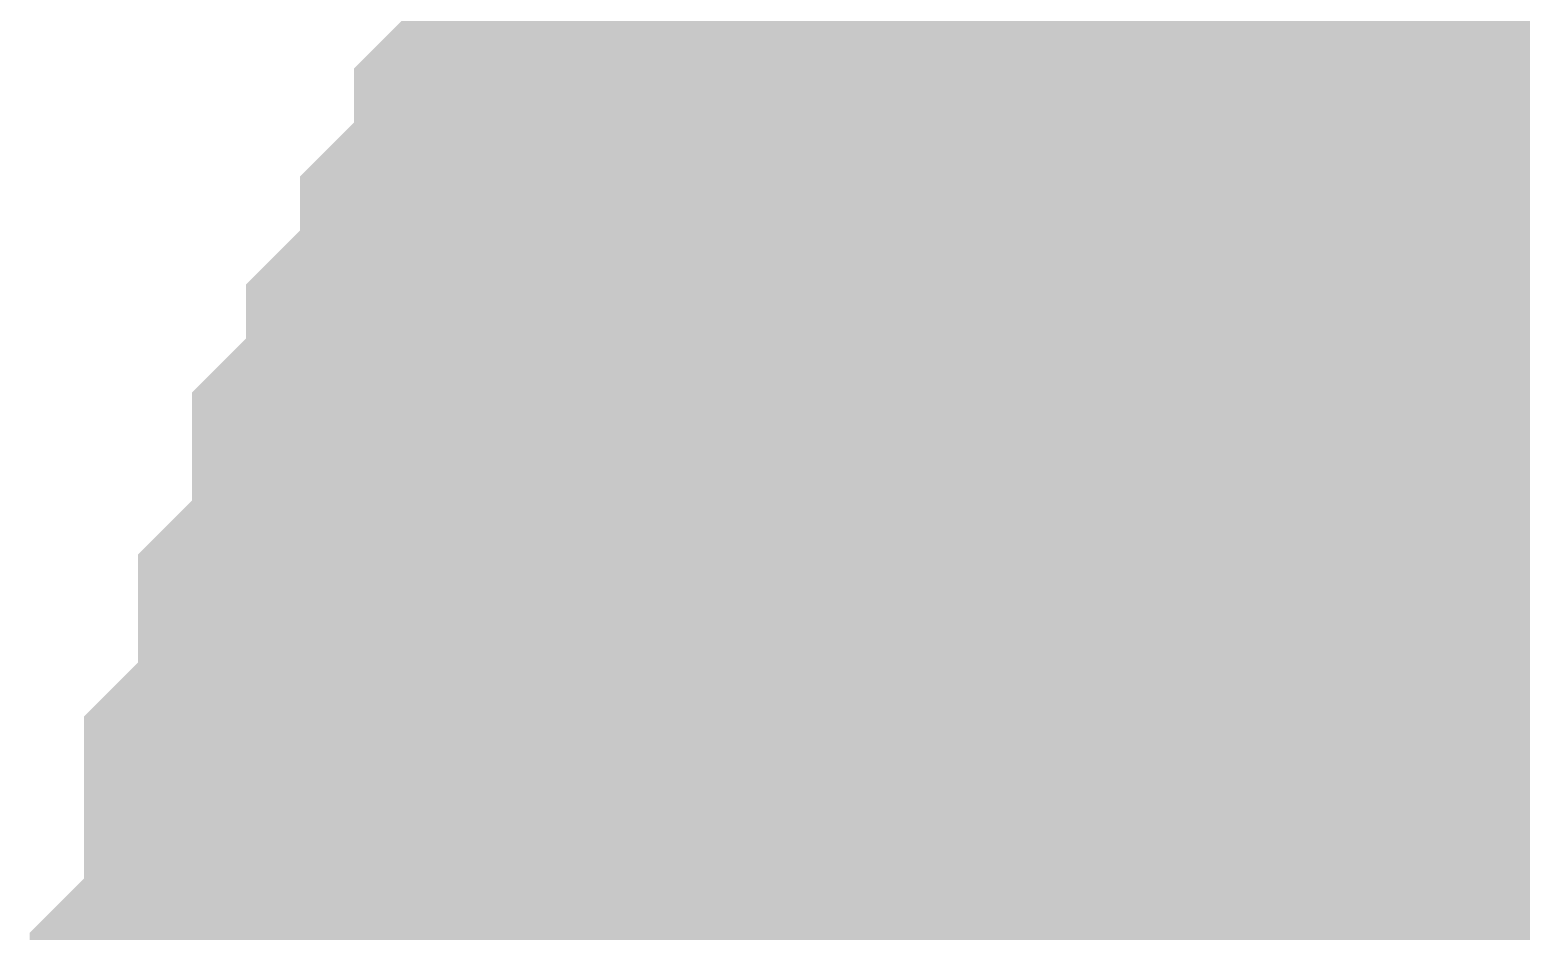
# Model space of a CAD drawing. Extents: x -0.1 to 65.1, y -1.2 to 30.1.
# Drawn here: x 28.1199 to 28.4355, y 6.6255 to 6.8162 of the extents above; entities that cross this region are included whole.
import ezdxf

# ---------------------------------------------------------------- set-up
doc = ezdxf.new("R2010")
doc.units = 0
doc.header["$MEASUREMENT"] = 0
doc.layers.get('0').update_dxf_attribs({"linetype": 'CONTINUOUS'})
doc.layers.add('2D_LINE_126', color=7, linetype='CONTINUOUS')

# ---------------------------------------------------------------- blocks, each defined once
blk = doc.blocks.new('SMOOTH_0$0254')
at = {"const_width": 0.0127}
blk.add_lwpolyline([(-0.00635, 0, 1), (0.00635, 0, 1)], format="xyb", close=True, dxfattribs=at)
blk = doc.blocks.new('DRAWING_63')
at = {"layer": '2D_LINE_126', "const_width": 0.0254}
for points in [[(-2.11455, -0.66294), (-2.12598, -0.67437), (-2.13741, -0.6858), (-2.14884, -0.69723), (-2.14884, -0.70866), (-2.16027, -0.72009), (-2.16027, -0.73152), (-2.16027, -0.74295), (-2.16027, -0.75438), (-2.16027, -0.76581), (-2.16027, -0.77724), (-2.16027, -0.78867), (-2.16027, -0.8001), (-2.16027, -0.81153), (-2.16027, -0.82296), (-2.16027, -0.83439), (-2.16027, -0.84582), (-2.16027, -0.85725), (-2.16027, -0.86868), (-2.16027, -0.88011), (-2.16027, -0.89154)], [(-2.04597, -0.66294), (-2.04597, -0.67437), (-2.04597, -0.6858), (-2.04597, -0.69723), (-2.04597, -0.70866), (-2.04597, -0.72009), (-2.04597, -0.73152), (-2.04597, -0.74295), (-2.04597, -0.75438), (-2.04597, -0.76581), (-2.04597, -0.77724), (-2.04597, -0.78867), (-2.04597, -0.8001), (-2.04597, -0.81153), (-2.04597, -0.82296), (-2.04597, -0.83439), (-2.04597, -0.84582), (-2.04597, -0.85725), (-2.04597, -0.86868), (-2.04597, -0.88011), (-2.04597, -0.89154)], [(-2.14884, -0.89154), (-2.14884, -0.88011), (-2.14884, -0.86868), (-2.14884, -0.85725), (-2.14884, -0.84582), (-2.14884, -0.83439), (-2.14884, -0.82296), (-2.14884, -0.81153), (-2.14884, -0.8001), (-2.14884, -0.78867), (-2.14884, -0.77724), (-2.14884, -0.76581), (-2.14884, -0.75438), (-2.14884, -0.74295), (-2.14884, -0.73152), (-2.14884, -0.72009), (-2.14884, -0.70866), (-2.13741, -0.70866), (-2.13741, -0.69723), (-2.13741, -0.6858), (-2.12598, -0.6858), (-2.12598, -0.67437), (-2.11455, -0.67437), (-2.11455, -0.66294)], [(-2.09169, -0.66294), (-2.09169, -0.67437), (-2.10312, -0.67437), (-2.10312, -0.6858), (-2.11455, -0.6858), (-2.11455, -0.69723), (-2.11455, -0.70866), (-2.12598, -0.70866), (-2.12598, -0.72009), (-2.12598, -0.73152), (-2.12598, -0.74295), (-2.12598, -0.75438), (-2.12598, -0.76581), (-2.12598, -0.77724), (-2.12598, -0.78867), (-2.12598, -0.8001), (-2.12598, -0.81153), (-2.12598, -0.82296), (-2.12598, -0.83439), (-2.12598, -0.84582), (-2.12598, -0.85725), (-2.12598, -0.86868), (-2.12598, -0.88011), (-2.12598, -0.89154)], [(-2.13741, -0.89154), (-2.13741, -0.88011), (-2.13741, -0.86868), (-2.13741, -0.85725), (-2.13741, -0.84582), (-2.13741, -0.83439), (-2.13741, -0.82296), (-2.13741, -0.81153), (-2.13741, -0.8001), (-2.13741, -0.78867), (-2.13741, -0.77724), (-2.13741, -0.76581), (-2.13741, -0.75438), (-2.13741, -0.74295), (-2.13741, -0.73152), (-2.13741, -0.72009), (-2.13741, -0.70866), (-2.12598, -0.70866), (-2.12598, -0.69723), (-2.12598, -0.6858), (-2.11455, -0.6858), (-2.11455, -0.67437), (-2.10312, -0.67437), (-2.10312, -0.66294)], [(-1.92024, -0.89154), (-1.92024, -0.88011), (-1.92024, -0.86868), (-1.92024, -0.85725), (-1.92024, -0.84582), (-1.92024, -0.83439), (-1.92024, -0.82296), (-1.92024, -0.81153), (-1.92024, -0.8001), (-1.92024, -0.78867), (-1.92024, -0.77724), (-1.92024, -0.76581), (-1.92024, -0.75438), (-1.92024, -0.74295), (-1.92024, -0.73152), (-1.92024, -0.72009), (-1.92024, -0.70866), (-1.92024, -0.69723), (-1.92024, -0.6858), (-1.92024, -0.67437), (-1.92024, -0.66294)], [(-1.90881, -0.89154), (-1.90881, -0.88011), (-1.90881, -0.86868), (-1.90881, -0.85725), (-1.90881, -0.84582), (-1.90881, -0.83439), (-1.90881, -0.82296), (-1.90881, -0.81153), (-1.90881, -0.8001), (-1.90881, -0.78867), (-1.90881, -0.77724), (-1.90881, -0.76581), (-1.90881, -0.75438), (-1.90881, -0.74295), (-1.90881, -0.73152), (-1.90881, -0.72009), (-1.90881, -0.70866), (-1.90881, -0.69723), (-1.90881, -0.6858), (-1.90881, -0.67437), (-1.90881, -0.66294)], [(-1.95453, -0.89154), (-1.95453, -0.88011), (-1.95453, -0.86868), (-1.95453, -0.85725), (-1.95453, -0.84582), (-1.95453, -0.83439), (-1.95453, -0.82296), (-1.95453, -0.81153), (-1.95453, -0.8001), (-1.95453, -0.78867), (-1.95453, -0.77724), (-1.95453, -0.76581), (-1.95453, -0.75438), (-1.95453, -0.74295), (-1.95453, -0.73152), (-1.95453, -0.72009), (-1.95453, -0.70866), (-1.95453, -0.69723), (-1.95453, -0.6858), (-1.95453, -0.67437), (-1.95453, -0.66294)], [(-1.9431, -0.89154), (-1.9431, -0.88011), (-1.9431, -0.86868), (-1.9431, -0.85725), (-1.9431, -0.84582), (-1.9431, -0.83439), (-1.9431, -0.82296), (-1.9431, -0.81153), (-1.9431, -0.8001), (-1.9431, -0.78867), (-1.9431, -0.77724), (-1.9431, -0.76581), (-1.9431, -0.75438), (-1.9431, -0.74295), (-1.9431, -0.73152), (-1.9431, -0.72009), (-1.9431, -0.70866), (-1.9431, -0.69723), (-1.9431, -0.6858), (-1.9431, -0.67437), (-1.9431, -0.66294)], [(-2.06883, -0.66294), (-2.06883, -0.67437), (-2.08026, -0.67437), (-2.08026, -0.6858), (-2.09169, -0.6858), (-2.09169, -0.69723), (-2.09169, -0.70866), (-2.10312, -0.70866), (-2.10312, -0.72009), (-2.10312, -0.73152), (-2.10312, -0.74295), (-2.10312, -0.75438), (-2.10312, -0.76581), (-2.10312, -0.77724), (-2.10312, -0.78867), (-2.10312, -0.8001), (-2.10312, -0.81153), (-2.10312, -0.82296), (-2.10312, -0.83439), (-2.10312, -0.84582), (-2.10312, -0.85725), (-2.10312, -0.86868), (-2.10312, -0.88011), (-2.10312, -0.89154)], [(-2.11455, -0.89154), (-2.11455, -0.88011), (-2.11455, -0.86868), (-2.11455, -0.85725), (-2.11455, -0.84582), (-2.11455, -0.83439), (-2.11455, -0.82296), (-2.11455, -0.81153), (-2.11455, -0.8001), (-2.11455, -0.78867), (-2.11455, -0.77724), (-2.11455, -0.76581), (-2.11455, -0.75438), (-2.11455, -0.74295), (-2.11455, -0.73152), (-2.11455, -0.72009), (-2.11455, -0.70866), (-2.10312, -0.70866), (-2.10312, -0.69723), (-2.10312, -0.6858), (-2.09169, -0.6858), (-2.09169, -0.67437), (-2.08026, -0.67437), (-2.08026, -0.66294)], [(-1.97739, -0.89154), (-1.97739, -0.88011), (-1.97739, -0.86868), (-1.97739, -0.85725), (-1.97739, -0.84582), (-1.97739, -0.83439), (-1.97739, -0.82296), (-1.97739, -0.81153), (-1.97739, -0.8001), (-1.97739, -0.78867), (-1.97739, -0.77724), (-1.97739, -0.76581), (-1.97739, -0.75438), (-1.97739, -0.74295), (-1.97739, -0.73152), (-1.97739, -0.72009), (-1.97739, -0.70866), (-1.97739, -0.69723), (-1.97739, -0.6858), (-1.97739, -0.67437), (-1.97739, -0.66294)], [(-2.00025, -0.89154), (-2.00025, -0.88011), (-2.00025, -0.86868), (-2.00025, -0.85725), (-2.00025, -0.84582), (-2.00025, -0.83439), (-2.00025, -0.82296), (-2.00025, -0.81153), (-2.00025, -0.8001), (-2.00025, -0.78867), (-2.00025, -0.77724), (-2.00025, -0.76581), (-2.00025, -0.75438), (-2.00025, -0.74295), (-2.00025, -0.73152), (-2.00025, -0.72009), (-2.00025, -0.70866), (-2.00025, -0.69723), (-2.00025, -0.6858), (-2.00025, -0.67437), (-2.00025, -0.66294)], [(-2.09169, -0.89154), (-2.09169, -0.88011), (-2.09169, -0.86868), (-2.09169, -0.85725), (-2.09169, -0.84582), (-2.09169, -0.83439), (-2.09169, -0.82296), (-2.09169, -0.81153), (-2.09169, -0.8001), (-2.09169, -0.78867), (-2.09169, -0.77724), (-2.09169, -0.76581), (-2.09169, -0.75438), (-2.09169, -0.74295), (-2.09169, -0.73152), (-2.09169, -0.72009), (-2.09169, -0.70866), (-2.08026, -0.70866), (-2.08026, -0.69723), (-2.08026, -0.6858), (-2.06883, -0.6858), (-2.06883, -0.67437), (-2.0574, -0.67437), (-2.0574, -0.66294)], [(-2.08026, -0.89154), (-2.08026, -0.88011), (-2.08026, -0.86868), (-2.08026, -0.85725), (-2.08026, -0.84582), (-2.08026, -0.83439), (-2.08026, -0.82296), (-2.08026, -0.81153), (-2.08026, -0.8001), (-2.08026, -0.78867), (-2.08026, -0.77724), (-2.08026, -0.76581), (-2.08026, -0.75438), (-2.08026, -0.74295), (-2.08026, -0.73152), (-2.08026, -0.72009), (-2.08026, -0.70866), (-2.06883, -0.70866), (-2.06883, -0.69723), (-2.06883, -0.6858), (-2.0574, -0.6858), (-2.0574, -0.67437), (-2.04597, -0.67437), (-2.03454, -0.67437), (-2.03454, -0.66294)], [(-2.06883, -0.89154), (-2.06883, -0.88011), (-2.06883, -0.86868), (-2.06883, -0.85725), (-2.06883, -0.84582), (-2.06883, -0.83439), (-2.06883, -0.82296), (-2.06883, -0.81153), (-2.06883, -0.8001), (-2.06883, -0.78867), (-2.06883, -0.77724), (-2.06883, -0.76581), (-2.06883, -0.75438), (-2.06883, -0.74295), (-2.06883, -0.73152), (-2.06883, -0.72009), (-2.06883, -0.70866), (-2.0574, -0.70866), (-2.0574, -0.69723), (-2.0574, -0.6858), (-2.04597, -0.6858), (-2.03454, -0.6858), (-2.03454, -0.67437), (-2.02311, -0.67437), (-2.02311, -0.66294)], [(-2.0574, -0.89154), (-2.0574, -0.88011), (-2.0574, -0.86868), (-2.0574, -0.85725), (-2.0574, -0.84582), (-2.0574, -0.83439), (-2.0574, -0.82296), (-2.0574, -0.81153), (-2.0574, -0.8001), (-2.0574, -0.78867), (-2.0574, -0.77724), (-2.0574, -0.76581), (-2.0574, -0.75438), (-2.0574, -0.74295), (-2.0574, -0.73152), (-2.0574, -0.72009), (-2.0574, -0.70866), (-2.04597, -0.70866), (-2.03454, -0.70866), (-2.03454, -0.69723), (-2.03454, -0.6858), (-2.02311, -0.6858), (-2.02311, -0.67437), (-2.01168, -0.67437), (-2.01168, -0.66294)], [(-2.14884, -0.69723), (-2.13741, -0.69723), (-2.12598, -0.69723), (-2.11455, -0.69723), (-2.10312, -0.69723), (-2.09169, -0.69723), (-2.08026, -0.69723), (-2.06883, -0.69723), (-2.0574, -0.69723), (-2.04597, -0.69723), (-2.03454, -0.69723), (-2.02311, -0.69723), (-2.02311, -0.6858), (-2.01168, -0.6858), (-2.01168, -0.67437), (-2.00025, -0.67437), (-1.98882, -0.67437), (-1.98882, -0.66294)], [(-2.03454, -0.89154), (-2.03454, -0.88011), (-2.03454, -0.86868), (-2.03454, -0.85725), (-2.03454, -0.84582), (-2.03454, -0.83439), (-2.03454, -0.82296), (-2.03454, -0.81153), (-2.03454, -0.8001), (-2.03454, -0.78867), (-2.03454, -0.77724), (-2.03454, -0.76581), (-2.03454, -0.75438), (-2.03454, -0.74295), (-2.03454, -0.73152), (-2.03454, -0.72009), (-2.03454, -0.70866), (-2.02311, -0.70866), (-2.02311, -0.69723), (-2.01168, -0.69723), (-2.01168, -0.6858), (-2.00025, -0.6858), (-1.98882, -0.6858), (-1.98882, -0.67437), (-1.97739, -0.67437), (-1.96596, -0.67437), (-1.96596, -0.66294)], [(-2.16027, -0.72009), (-2.14884, -0.72009), (-2.13741, -0.72009), (-2.12598, -0.72009), (-2.11455, -0.72009), (-2.10312, -0.72009), (-2.09169, -0.72009), (-2.08026, -0.72009), (-2.06883, -0.72009), (-2.0574, -0.72009), (-2.04597, -0.72009), (-2.03454, -0.72009), (-2.02311, -0.72009), (-2.02311, -0.70866), (-2.01168, -0.70866), (-2.01168, -0.69723), (-2.00025, -0.69723), (-1.98882, -0.69723), (-1.98882, -0.6858), (-1.97739, -0.6858), (-1.96596, -0.6858), (-1.96596, -0.67437), (-1.95453, -0.67437), (-1.9431, -0.67437), (-1.93167, -0.67437), (-1.93167, -0.66294)], [(-1.89738, -0.67437), (-1.90881, -0.67437), (-1.92024, -0.67437), (-1.93167, -0.67437), (-1.93167, -0.6858), (-1.9431, -0.6858), (-1.95453, -0.6858), (-1.96596, -0.6858), (-1.96596, -0.69723), (-1.97739, -0.69723), (-1.98882, -0.69723), (-1.98882, -0.70866), (-2.00025, -0.70866), (-2.01168, -0.70866), (-2.01168, -0.72009), (-2.02311, -0.72009), (-2.02311, -0.73152), (-2.03454, -0.73152), (-2.04597, -0.73152), (-2.0574, -0.73152), (-2.06883, -0.73152), (-2.08026, -0.73152), (-2.09169, -0.73152), (-2.10312, -0.73152), (-2.11455, -0.73152), (-2.12598, -0.73152), (-2.13741, -0.73152), (-2.14884, -0.73152), (-2.16027, -0.73152), (-2.1717, -0.74295), (-2.1717, -0.75438), (-2.18313, -0.76581), (-2.18313, -0.77724), (-2.18313, -0.78867), (-2.18313, -0.8001), (-2.18313, -0.81153), (-2.18313, -0.82296), (-2.18313, -0.83439), (-2.18313, -0.84582), (-2.18313, -0.85725), (-2.18313, -0.86868), (-2.18313, -0.88011), (-2.18313, -0.89154)], [(-2.1717, -0.74295), (-2.16027, -0.74295), (-2.14884, -0.74295), (-2.13741, -0.74295), (-2.12598, -0.74295), (-2.11455, -0.74295), (-2.10312, -0.74295), (-2.09169, -0.74295), (-2.08026, -0.74295), (-2.06883, -0.74295), (-2.0574, -0.74295), (-2.04597, -0.74295), (-2.03454, -0.74295), (-2.02311, -0.74295), (-2.02311, -0.73152), (-2.01168, -0.73152), (-2.01168, -0.72009), (-2.00025, -0.72009), (-1.98882, -0.72009), (-1.98882, -0.70866), (-1.97739, -0.70866), (-1.96596, -0.70866), (-1.96596, -0.69723), (-1.95453, -0.69723), (-1.9431, -0.69723), (-1.93167, -0.69723), (-1.93167, -0.6858), (-1.92024, -0.6858), (-1.90881, -0.6858), (-1.89738, -0.6858)], [(-2.18313, -0.76581), (-2.1717, -0.76581), (-2.1717, -0.75438), (-2.16027, -0.75438), (-2.14884, -0.75438), (-2.13741, -0.75438), (-2.12598, -0.75438), (-2.11455, -0.75438), (-2.10312, -0.75438), (-2.09169, -0.75438), (-2.08026, -0.75438), (-2.06883, -0.75438), (-2.0574, -0.75438), (-2.04597, -0.75438), (-2.03454, -0.75438), (-2.02311, -0.75438), (-2.02311, -0.74295), (-2.01168, -0.74295), (-2.01168, -0.73152), (-2.00025, -0.73152), (-1.98882, -0.73152), (-1.98882, -0.72009), (-1.97739, -0.72009), (-1.96596, -0.72009), (-1.96596, -0.70866), (-1.95453, -0.70866), (-1.9431, -0.70866), (-1.93167, -0.70866), (-1.93167, -0.69723), (-1.92024, -0.69723), (-1.90881, -0.69723), (-1.89738, -0.69723)], [(-2.18313, -0.77724), (-2.1717, -0.77724), (-2.1717, -0.76581), (-2.16027, -0.76581), (-2.14884, -0.76581), (-2.13741, -0.76581), (-2.12598, -0.76581), (-2.11455, -0.76581), (-2.10312, -0.76581), (-2.09169, -0.76581), (-2.08026, -0.76581), (-2.06883, -0.76581), (-2.0574, -0.76581), (-2.04597, -0.76581), (-2.03454, -0.76581), (-2.02311, -0.76581), (-2.02311, -0.75438), (-2.01168, -0.75438), (-2.01168, -0.74295), (-2.00025, -0.74295), (-1.98882, -0.74295), (-1.98882, -0.73152), (-1.97739, -0.73152), (-1.96596, -0.73152), (-1.96596, -0.72009), (-1.95453, -0.72009), (-1.9431, -0.72009), (-1.93167, -0.72009), (-1.93167, -0.70866), (-1.92024, -0.70866), (-1.90881, -0.70866), (-1.89738, -0.70866)], [(-1.89738, -0.72009), (-1.90881, -0.72009), (-1.92024, -0.72009), (-1.93167, -0.72009), (-1.93167, -0.73152), (-1.9431, -0.73152), (-1.95453, -0.73152), (-1.96596, -0.73152), (-1.96596, -0.74295), (-1.97739, -0.74295), (-1.98882, -0.74295), (-1.98882, -0.75438), (-2.00025, -0.75438), (-2.01168, -0.75438), (-2.01168, -0.76581), (-2.02311, -0.76581), (-2.02311, -0.77724), (-2.03454, -0.77724), (-2.04597, -0.77724), (-2.0574, -0.77724), (-2.06883, -0.77724), (-2.08026, -0.77724), (-2.09169, -0.77724), (-2.10312, -0.77724), (-2.11455, -0.77724), (-2.12598, -0.77724), (-2.13741, -0.77724), (-2.14884, -0.77724), (-2.16027, -0.77724), (-2.1717, -0.77724), (-2.1717, -0.78867), (-2.18313, -0.78867), (-2.19456, -0.8001), (-2.19456, -0.81153), (-2.19456, -0.82296), (-2.20599, -0.83439), (-2.20599, -0.84582), (-2.20599, -0.85725), (-2.20599, -0.86868), (-2.20599, -0.88011), (-2.20599, -0.89154)], [(-2.19456, -0.8001), (-2.18313, -0.8001), (-2.1717, -0.8001), (-2.1717, -0.78867), (-2.16027, -0.78867), (-2.14884, -0.78867), (-2.13741, -0.78867), (-2.12598, -0.78867), (-2.11455, -0.78867), (-2.10312, -0.78867), (-2.09169, -0.78867), (-2.08026, -0.78867), (-2.06883, -0.78867), (-2.0574, -0.78867), (-2.04597, -0.78867), (-2.03454, -0.78867), (-2.02311, -0.78867), (-2.02311, -0.77724), (-2.01168, -0.77724), (-2.01168, -0.76581), (-2.00025, -0.76581), (-1.98882, -0.76581), (-1.98882, -0.75438), (-1.97739, -0.75438), (-1.96596, -0.75438), (-1.96596, -0.74295), (-1.95453, -0.74295), (-1.9431, -0.74295), (-1.93167, -0.74295), (-1.93167, -0.73152), (-1.92024, -0.73152), (-1.90881, -0.73152), (-1.89738, -0.73152)], [(-2.19456, -0.81153), (-2.18313, -0.81153), (-2.1717, -0.81153), (-2.1717, -0.8001), (-2.16027, -0.8001), (-2.14884, -0.8001), (-2.13741, -0.8001), (-2.12598, -0.8001), (-2.11455, -0.8001), (-2.10312, -0.8001), (-2.09169, -0.8001), (-2.08026, -0.8001), (-2.06883, -0.8001), (-2.0574, -0.8001), (-2.04597, -0.8001), (-2.03454, -0.8001), (-2.02311, -0.8001), (-2.02311, -0.78867), (-2.01168, -0.78867), (-2.01168, -0.77724), (-2.00025, -0.77724), (-1.98882, -0.77724), (-1.98882, -0.76581), (-1.97739, -0.76581), (-1.96596, -0.76581), (-1.96596, -0.75438), (-1.95453, -0.75438), (-1.9431, -0.75438), (-1.93167, -0.75438), (-1.93167, -0.74295), (-1.92024, -0.74295), (-1.90881, -0.74295), (-1.89738, -0.74295)], [(-2.20599, -0.83439), (-2.19456, -0.83439), (-2.19456, -0.82296), (-2.18313, -0.82296), (-2.1717, -0.82296), (-2.1717, -0.81153), (-2.16027, -0.81153), (-2.14884, -0.81153), (-2.13741, -0.81153), (-2.12598, -0.81153), (-2.11455, -0.81153), (-2.10312, -0.81153), (-2.09169, -0.81153), (-2.08026, -0.81153), (-2.06883, -0.81153), (-2.0574, -0.81153), (-2.04597, -0.81153), (-2.03454, -0.81153), (-2.02311, -0.81153), (-2.02311, -0.8001), (-2.01168, -0.8001), (-2.01168, -0.78867), (-2.00025, -0.78867), (-1.98882, -0.78867), (-1.98882, -0.77724), (-1.97739, -0.77724), (-1.96596, -0.77724), (-1.96596, -0.76581), (-1.95453, -0.76581), (-1.9431, -0.76581), (-1.93167, -0.76581), (-1.93167, -0.75438), (-1.92024, -0.75438), (-1.90881, -0.75438), (-1.89738, -0.75438)], [(-2.20599, -0.84582), (-2.19456, -0.84582), (-2.19456, -0.83439), (-2.18313, -0.83439), (-2.1717, -0.83439), (-2.1717, -0.82296), (-2.16027, -0.82296), (-2.14884, -0.82296), (-2.13741, -0.82296), (-2.12598, -0.82296), (-2.11455, -0.82296), (-2.10312, -0.82296), (-2.09169, -0.82296), (-2.08026, -0.82296), (-2.06883, -0.82296), (-2.0574, -0.82296), (-2.04597, -0.82296), (-2.03454, -0.82296), (-2.02311, -0.82296), (-2.02311, -0.81153), (-2.01168, -0.81153), (-2.01168, -0.8001), (-2.00025, -0.8001), (-1.98882, -0.8001), (-1.98882, -0.78867), (-1.97739, -0.78867), (-1.96596, -0.78867), (-1.96596, -0.77724), (-1.95453, -0.77724), (-1.9431, -0.77724), (-1.93167, -0.77724), (-1.93167, -0.76581), (-1.92024, -0.76581), (-1.90881, -0.76581), (-1.89738, -0.76581)], [(-2.20599, -0.85725), (-2.19456, -0.85725), (-2.19456, -0.84582), (-2.18313, -0.84582), (-2.1717, -0.84582), (-2.1717, -0.83439), (-2.16027, -0.83439), (-2.14884, -0.83439), (-2.13741, -0.83439), (-2.12598, -0.83439), (-2.11455, -0.83439), (-2.10312, -0.83439), (-2.09169, -0.83439), (-2.08026, -0.83439), (-2.06883, -0.83439), (-2.0574, -0.83439), (-2.04597, -0.83439), (-2.03454, -0.83439), (-2.02311, -0.83439), (-2.02311, -0.82296), (-2.01168, -0.82296), (-2.01168, -0.81153), (-2.00025, -0.81153), (-1.98882, -0.81153), (-1.98882, -0.8001), (-1.97739, -0.8001), (-1.96596, -0.8001), (-1.96596, -0.78867), (-1.95453, -0.78867), (-1.9431, -0.78867), (-1.93167, -0.78867), (-1.93167, -0.77724), (-1.92024, -0.77724), (-1.90881, -0.77724), (-1.89738, -0.77724)], [(-2.21742, -0.89154), (-2.21742, -0.88011), (-2.20599, -0.86868), (-2.19456, -0.86868), (-2.19456, -0.85725), (-2.18313, -0.85725), (-2.1717, -0.85725), (-2.1717, -0.84582), (-2.16027, -0.84582), (-2.14884, -0.84582), (-2.13741, -0.84582), (-2.12598, -0.84582), (-2.11455, -0.84582), (-2.10312, -0.84582), (-2.09169, -0.84582), (-2.08026, -0.84582), (-2.06883, -0.84582), (-2.0574, -0.84582), (-2.04597, -0.84582), (-2.03454, -0.84582), (-2.02311, -0.84582), (-2.02311, -0.83439), (-2.01168, -0.83439), (-2.01168, -0.82296), (-2.00025, -0.82296), (-1.98882, -0.82296), (-1.98882, -0.81153), (-1.97739, -0.81153), (-1.96596, -0.81153), (-1.96596, -0.8001), (-1.95453, -0.8001), (-1.9431, -0.8001), (-1.93167, -0.8001), (-1.93167, -0.78867), (-1.92024, -0.78867), (-1.90881, -0.78867), (-1.89738, -0.78867)], [(-2.21742, -0.88011), (-2.20599, -0.88011), (-2.19456, -0.88011), (-2.19456, -0.86868), (-2.18313, -0.86868), (-2.1717, -0.86868), (-2.1717, -0.85725), (-2.16027, -0.85725), (-2.14884, -0.85725), (-2.13741, -0.85725), (-2.12598, -0.85725), (-2.11455, -0.85725), (-2.10312, -0.85725), (-2.09169, -0.85725), (-2.08026, -0.85725), (-2.06883, -0.85725), (-2.0574, -0.85725), (-2.04597, -0.85725), (-2.03454, -0.85725), (-2.02311, -0.85725), (-2.02311, -0.84582), (-2.01168, -0.84582), (-2.01168, -0.83439), (-2.00025, -0.83439), (-1.98882, -0.83439), (-1.98882, -0.82296), (-1.97739, -0.82296), (-1.96596, -0.82296), (-1.96596, -0.81153), (-1.95453, -0.81153), (-1.9431, -0.81153), (-1.93167, -0.81153), (-1.93167, -0.8001), (-1.92024, -0.8001), (-1.90881, -0.8001), (-1.89738, -0.8001)], [(-2.19456, -0.89154), (-2.19456, -0.88011), (-2.18313, -0.88011), (-2.1717, -0.88011), (-2.1717, -0.86868), (-2.16027, -0.86868), (-2.14884, -0.86868), (-2.13741, -0.86868), (-2.12598, -0.86868), (-2.11455, -0.86868), (-2.10312, -0.86868), (-2.09169, -0.86868), (-2.08026, -0.86868), (-2.06883, -0.86868), (-2.0574, -0.86868), (-2.04597, -0.86868), (-2.03454, -0.86868), (-2.02311, -0.86868), (-2.02311, -0.85725), (-2.01168, -0.85725), (-2.01168, -0.84582), (-2.00025, -0.84582), (-1.98882, -0.84582), (-1.98882, -0.83439), (-1.97739, -0.83439), (-1.96596, -0.83439), (-1.96596, -0.82296), (-1.95453, -0.82296), (-1.9431, -0.82296), (-1.93167, -0.82296), (-1.93167, -0.81153), (-1.92024, -0.81153), (-1.90881, -0.81153), (-1.89738, -0.81153)], [(-2.1717, -0.89154), (-2.1717, -0.88011), (-2.16027, -0.88011), (-2.14884, -0.88011), (-2.13741, -0.88011), (-2.12598, -0.88011), (-2.11455, -0.88011), (-2.10312, -0.88011), (-2.09169, -0.88011), (-2.08026, -0.88011), (-2.06883, -0.88011), (-2.0574, -0.88011), (-2.04597, -0.88011), (-2.03454, -0.88011), (-2.02311, -0.88011), (-2.02311, -0.86868), (-2.01168, -0.86868), (-2.01168, -0.85725), (-2.00025, -0.85725), (-1.98882, -0.85725), (-1.98882, -0.84582), (-1.97739, -0.84582), (-1.96596, -0.84582), (-1.96596, -0.83439), (-1.95453, -0.83439), (-1.9431, -0.83439), (-1.93167, -0.83439), (-1.93167, -0.82296), (-1.92024, -0.82296), (-1.90881, -0.82296), (-1.89738, -0.82296)], [(-2.02311, -0.89154), (-2.02311, -0.88011), (-2.01168, -0.88011), (-2.01168, -0.86868), (-2.00025, -0.86868), (-1.98882, -0.86868), (-1.98882, -0.85725), (-1.97739, -0.85725), (-1.96596, -0.85725), (-1.96596, -0.84582), (-1.95453, -0.84582), (-1.9431, -0.84582), (-1.93167, -0.84582), (-1.93167, -0.83439), (-1.92024, -0.83439), (-1.90881, -0.83439), (-1.89738, -0.83439)], [(-2.01168, -0.89154), (-2.01168, -0.88011), (-2.00025, -0.88011), (-1.98882, -0.88011), (-1.98882, -0.86868), (-1.97739, -0.86868), (-1.96596, -0.86868), (-1.96596, -0.85725), (-1.95453, -0.85725), (-1.9431, -0.85725), (-1.93167, -0.85725), (-1.93167, -0.84582), (-1.92024, -0.84582), (-1.90881, -0.84582), (-1.89738, -0.84582)], [(-1.98882, -0.89154), (-1.98882, -0.88011), (-1.97739, -0.88011), (-1.96596, -0.88011), (-1.96596, -0.86868), (-1.95453, -0.86868), (-1.9431, -0.86868), (-1.93167, -0.86868), (-1.93167, -0.85725), (-1.92024, -0.85725), (-1.90881, -0.85725), (-1.89738, -0.85725)], [(-1.96596, -0.89154), (-1.96596, -0.88011), (-1.95453, -0.88011), (-1.9431, -0.88011), (-1.93167, -0.88011), (-1.93167, -0.86868), (-1.92024, -0.86868), (-1.90881, -0.86868), (-1.89738, -0.86868)], [(-1.93167, -0.89154), (-1.93167, -0.88011), (-1.92024, -0.88011), (-1.90881, -0.88011), (-1.89738, -0.88011)]]:
    blk.add_lwpolyline(points, dxfattribs=at)
at = {"layer": '2D_LINE_126'}
for p in [(-2.14884, -0.69723), (-2.13741, -0.69723), (-2.16027, -0.72009), (-2.14884, -0.72009), (-2.1717, -0.74295), (-2.16027, -0.74295), (-2.1717, -0.75438), (-2.16027, -0.75438), (-2.18313, -0.76581), (-2.1717, -0.76581), (-2.1717, -0.76581), (-2.16027, -0.76581), (-2.18313, -0.77724), (-2.1717, -0.77724), (-2.19456, -0.8001), (-2.18313, -0.8001), (-2.19456, -0.81153), (-2.18313, -0.81153), (-2.19456, -0.82296), (-2.18313, -0.82296), (-2.20599, -0.83439), (-2.19456, -0.83439), (-2.19456, -0.83439), (-2.18313, -0.83439), (-2.20599, -0.84582), (-2.19456, -0.84582), (-2.19456, -0.84582), (-2.18313, -0.84582), (-2.20599, -0.85725), (-2.19456, -0.85725), (-2.21742, -0.88011), (-2.20599, -0.88011)]:
    blk.add_blockref('SMOOTH_0$0254', p, dxfattribs=at)

msp = doc.modelspace()

# ---------------------------------------------------------------- block references
msp.add_blockref('DRAWING_63', (30.35, 7.5))

doc.saveas('drawing.dxf')
